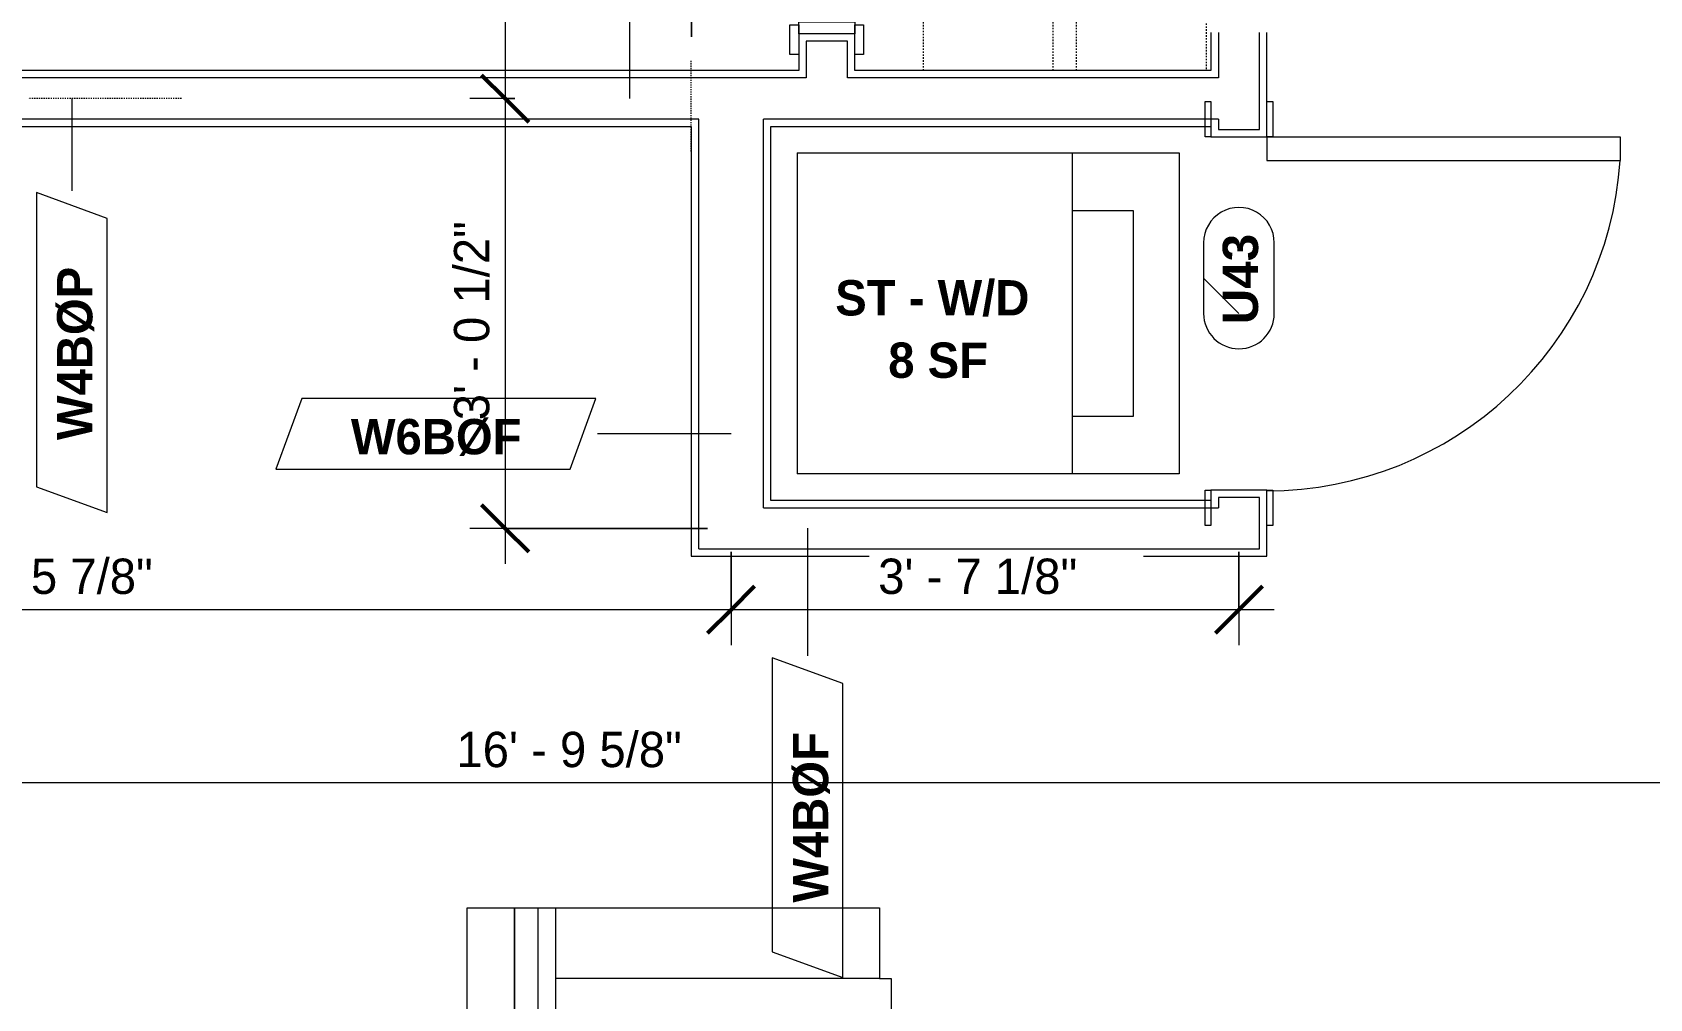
# Model space of a CAD drawing. Header units: inches. Extents: x -4058 to -1781, y 9814 to 12264.
# Drawn here: x -3351.4 to -3214, y 11372.8 to 11454.9 of the extents above; entities that cross this region are included whole.
import ezdxf

# ---------------------------------------------------------------- set-up
doc = ezdxf.new("R2010")
doc.units = ezdxf.units.IN
doc.header["$MEASUREMENT"] = 0
doc.linetypes.add('Dash', pattern=[0.25, 0.125, -0.125])
doc.linetypes.add('Dash 3_32_', pattern=[0.1875, 0.09375, -0.09375])
for name, color, linetype, lineweight in [('A-ANNO-DIMS', 211, 'Continuous', 9), ('A-ANNO-DIMS-32', 211, 'Continuous', 9), ('A-AREA-IDEN', 2, 'Continuous', 9), ('A-DETL-1', 90, 'Dash 3_32_', 9), ('A-DOOR-2', 31, 'Continuous', 9), ('A-DOOR-FRAM', 31, 'Continuous', 9), ('A-DOOR-IDEN', 31, 'Continuous', 9), ('A-WALL-2', 113, 'Continuous', 9), ('A-WALL-IDEN', 211, 'Continuous', 9), ('I-FURN', 30, 'Continuous', 9), ('P-SANR-FIXT', 6, 'Continuous', 9), ('Q-CASE', 31, 'Continuous', 9), ('Q-CASE-HDLN', 31, 'Dash', 9)]:
    doc.layers.add(name, color=color, linetype=linetype, lineweight=lineweight)
doc.styles.add('Arial_B', font='arialbd.ttf', dxfattribs={"height": 3})
doc.styles.add('Century Gothic', font='ufonts.com_century-gothic.ttf', dxfattribs={"height": 3})
doc.styles.add('Century Gothic_B', font='GOTHICB.TTF', dxfattribs={"height": 3})
doc.dimstyles.new('MARKETING_DIMENSION', dxfattribs={"dimscale": 12, "dimtxt": 3.132505, "dimasz": 0.333333, "dimexe": 0.25, "dimexo": 0.166667, "dimgap": 0.041667, "dimtad": 1, "dimdec": 4, "dimrnd": 0.0625, "dimzin": 3, "dimdsep": 46, "dimlunit": 4, "dimtxsty": 'Century Gothic', "dimblk1": 'OBLIQUE', "dimblk2": 'OBLIQUE', "dimsah": 1, "dimcen": 0.09, "dimdle": 0.25, "dimazin": 0, "dimtfac": 1, "dimtdec": 4, "dimtix": 1, "dimtmove": 0, "dimatfit": 3, "dimfxl": 1, "dimtvp": 1, "dimtfill": 1, "dimfrac": 2, "dimtolj": 1, "dimtzin": 0, "dimarcsym": 2})
doc.dimstyles.new('THE_DIMENSION_STRING_1', dxfattribs={"dimscale": 12, "dimtxt": 3.132505, "dimasz": 0.333333, "dimexe": 0.25, "dimexo": 0.166667, "dimgap": 0.041667, "dimtad": 1, "dimdec": 4, "dimrnd": 0.0625, "dimzin": 3, "dimdsep": 46, "dimlunit": 4, "dimtxsty": 'Century Gothic', "dimblk1": 'OBLIQUE', "dimblk2": 'OBLIQUE', "dimsah": 1, "dimcen": 0.09, "dimdle": 0.25, "dimazin": 0, "dimtfac": 1, "dimtdec": 4, "dimtix": 1, "dimtmove": 1, "dimatfit": 3, "dimfxl": 1, "dimtvp": 1, "dimtfill": 1, "dimfrac": 2, "dimtolj": 1, "dimtzin": 0, "dimarcsym": 2})
doc.dimstyles.new('THE_DIMENSION_STRING_3', dxfattribs={"dimscale": 12, "dimtxt": 3.132505, "dimasz": 0.333333, "dimexe": 0.25, "dimexo": 0.166667, "dimgap": 0.041667, "dimtad": 1, "dimdec": 4, "dimrnd": 0.0625, "dimzin": 3, "dimdsep": 46, "dimlunit": 4, "dimtxsty": 'Century Gothic', "dimblk1": 'OBLIQUE', "dimblk2": 'OBLIQUE', "dimsah": 1, "dimcen": 0.09, "dimdle": 0.25, "dimazin": 0, "dimtfac": 1, "dimtdec": 4, "dimtix": 1, "dimtmove": 0, "dimatfit": 3, "dimfxl": 1, "dimtvp": 1, "dimtfill": 1, "dimfrac": 2, "dimtolj": 1, "dimtzin": 0, "dimarcsym": 2})
doc.dimstyles.new('THE_DIMENSION_STRING_4', dxfattribs={"dimscale": 12, "dimtxt": 3.132505, "dimasz": 0.333333, "dimexe": 0.25, "dimexo": 0.166667, "dimgap": 0.041667, "dimtad": 1, "dimdec": 4, "dimrnd": 0.0625, "dimzin": 3, "dimdsep": 46, "dimlunit": 4, "dimtxsty": 'Century Gothic', "dimblk1": 'OBLIQUE', "dimblk2": 'OBLIQUE', "dimsah": 1, "dimcen": 0.09, "dimdle": 0.25, "dimazin": 0, "dimtfac": 1, "dimtdec": 4, "dimtix": 1, "dimtmove": 0, "dimatfit": 3, "dimfxl": 1, "dimtvp": 1, "dimtfill": 1, "dimfrac": 2, "dimtolj": 1, "dimtzin": 0, "dimarcsym": 2})

# ---------------------------------------------------------------- blocks, each defined once
blk = doc.blocks.new('Couch-Both_Arms-Generic - 1-1372852-UNITS PLANS - 3RD FLOOR')
at = {"layer": 'I-FURN'}
for p, q in [((-36, 18.5), (36, 18.5)), ((-36, 17.5), (-36, 18.5)), ((36, 18.5), (36, 17.5)), ((-42, 17.5), (-36, 17.5)), ((-42, -10), (-42, 17.5)), ((-36, 17.5), (-36, -10)), ((36, 17.5), (42, 17.5)), ((36, -10), (36, 17.5)), ((42, 17.5), (42, -10)), ((-42, -10), (42, -10)), ((-42, -13.5), (-42, -10)), ((42, -10), (42, -13.5)), ((-42, -11.5), (42, -11.5)), ((-42, -13.5), (42, -13.5)), ((-42, -17.5), (-42, -13.5)), ((42, -13.5), (-42, -13.5)), ((42, -13.5), (42, -17.5)), ((42, -17.5), (-42, -17.5))]:
    blk.add_line(p, q, dxfattribs=at)
blk = doc.blocks.new('SLIDING - FLUSH - SLIDING - FLUSH - 5-0 x 6-8-3203586-UNITS PLANS - 3RD FLOOR')
at = {"layer": 'A-DOOR-2'}
for p, q in [((-32.75, 3.25), (-30.25, 3.25)), ((-32.75, 2.5), (-32.75, 3.25)), ((-30.25, 3.25), (-30.25, 2.5)), ((30.25, 3.25), (32.75, 3.25)), ((30.25, 2.5), (30.25, 3.25)), ((32.75, 3.25), (32.75, 2.5)), ((-30.25, 2.5), (-32.75, 2.5)), ((32.75, 2.5), (30.25, 2.5)), ((-1, -0.88), (-1, 0.5)), ((-1, 0.5), (30, 0.5)), ((30, 0.5), (30, -0.88)), ((-30, -2.25), (-30, -0.88)), ((-30, -0.88), (1, -0.88)), ((30, -0.88), (-1, -0.88)), ((1, -0.88), (1, -2.25)), ((-32.75, -2.25), (-30.25, -2.25)), ((-32.75, -3), (-32.75, -2.25)), ((-30.25, -2.25), (-30.25, -3)), ((1, -2.25), (-30, -2.25)), ((30.25, -2.25), (32.75, -2.25)), ((30.25, -3), (30.25, -2.25)), ((32.75, -2.25), (32.75, -3)), ((-30.25, -3), (-32.75, -3)), ((32.75, -3), (30.25, -3))]:
    blk.add_line(p, q, dxfattribs=at)
at = {"layer": 'A-DOOR-FRAM'}
for p, q in [((-31, -2.25), (-31, 2.5)), ((-31, 2.5), (-30, 2.5)), ((-30, 2.5), (-30, -2.25)), ((30, 2.5), (31, 2.5)), ((30, -2.25), (30, 2.5)), ((31, 2.5), (31, -2.25)), ((-30, -2.25), (-31, -2.25)), ((31, -2.25), (30, -2.25))]:
    blk.add_line(p, q, dxfattribs=at)
blk = doc.blocks.new('OD_CW_Closet - OD_CW_Closet-3786599-UNITS PLANS - 3RD FLOOR')
at = {"layer": 'Q-CASE-HDLN'}
for p, q in [((0.74, -24), (0.74, 0)), ((0.74, 0), (68.99, 0)), ((68.99, 0), (68.99, -24)), ((0.74, -11), (68.99, -11)), ((0.74, -13), (68.99, -13)), ((68.99, -24), (0.74, -24))]:
    blk.add_line(p, q, dxfattribs=at)
blk = doc.blocks.new('SWING - SINGLE - FLUSH - SWING - FLUSH - 2-6 x 6-8 - PASSAGE-4329407-UNITS PLANS - 3RD FLOOR')
at = {"layer": 'A-DOOR-2'}
for p, q in [((-18, 2.375), (-18, 2.875)), ((-18, 2.875), (-15, 2.875)), ((-15, 2.875), (-15, 2.375)), ((15, 2.375), (15, 2.875)), ((15, 2.875), (18, 2.875)), ((18, 2.875), (18, 2.375)), ((-15, 2.375), (-18, 2.375)), ((18, 2.375), (15, 2.375)), ((-18, -2.375), (-15, -2.375)), ((-18, -2.875), (-18, -2.375)), ((-15, -2.375), (-15, -2.875)), ((13, -2.375), (13, -32.375)), ((15, -2.375), (13, -2.375)), ((15, -2.375), (15, -32.375)), ((15, -2.375), (18, -2.375)), ((15, -2.875), (15, -2.375)), ((18, -2.375), (18, -2.875)), ((-15, -2.875), (-18, -2.875)), ((18, -2.875), (15, -2.875)), ((15, -32.375), (13, -32.375))]:
    blk.add_line(p, q, dxfattribs=at)
blk.add_arc((15, -2.375), 30.067, 180, 266.18593, dxfattribs=at)
blk = doc.blocks.new('Stacked Washer and Dryer - 26_x25_ - Private-1352637-UNITS PLANS - 3RD FLOOR')
at = {"layer": 'P-SANR-FIXT'}
for p, q in [((0, 13.625), (32.4375, 13.625)), ((0, 13.625), (0, -13.625)), ((23.34375, 13.625), (23.34375, -13.625)), ((32.4375, 13.625), (32.4375, -13.625)), ((23.34375, 8.75), (28.53125, 8.75)), ((28.53125, 8.75), (28.53125, -8.75)), ((28.53125, -8.75), (23.34375, -8.75)), ((32.4375, -13.625), (0, -13.625))]:
    blk.add_line(p, q, dxfattribs=at)
blk = doc.blocks.new('DIMBLOCK716-UNITS PLANS - 3RD FLOOR')
at = {"layer": 'A-ANNO-DIMS-32', "lineweight": 50}
for p, q in [((-3311.23, 11485.74), (-3313.23, 11487.74)), ((-3311.23, 11485.74), (-3309.23, 11483.74)), ((-3311.23, 11449.24), (-3313.23, 11451.24)), ((-3311.23, 11449.24), (-3309.23, 11447.24))]:
    blk.add_line(p, q, dxfattribs=at)
at = {"layer": 'A-ANNO-DIMS-32'}
for p, q in [((-3289.05, 11485.74), (-3314.23, 11485.74)), ((-3311.23, 11485.74), (-3311.23, 11449.24)), ((-3311.23, 11485.74), (-3289.05, 11485.74)), ((-3310.4, 11449.24), (-3314.23, 11449.24)), ((-3311.23, 11449.24), (-3310.4, 11449.24))]:
    blk.add_line(p, q, dxfattribs=at)
blk.add_ellipse((-3311.23, 11472.89), major_axis=(9.31, 0), ratio=0.579435, start_param=3.141593, end_param=4.712389, dxfattribs=at)
at = {"layer": 'A-ANNO-DIMS-32', "color": 0, "insert": (-3321.92, 11472.89), "char_height": 3, "width": 21.7784, "attachment_point": 1, "rotation": 90, "line_spacing_factor": 0.984502, "style": 'Century Gothic', "bg_fill": 3, "box_fill_scale": 1.25, "bg_fill_color": 256, "bg_fill_true_color": 13158600, "bg_fill_transparency": 0}
blk.add_mtext('3\' - 0 1/2"', dxfattribs=at)
blk = doc.blocks.new('_Oblique')
at = {"color": 0, "linetype": 'ByBlock', "lineweight": -2}
blk.add_line((-0.5, -0.5), (0.5, 0.5), dxfattribs=at)
blk = doc.blocks.new('DIMBLOCK717-UNITS PLANS - 3RD FLOOR')
at = {"layer": 'A-ANNO-DIMS-32', "lineweight": 50}
for p, q in [((-3311.23, 11449.24), (-3313.23, 11451.24)), ((-3311.23, 11449.24), (-3309.23, 11447.24)), ((-3311.23, 11412.74), (-3313.23, 11414.74)), ((-3311.23, 11412.74), (-3309.23, 11410.74))]:
    blk.add_line(p, q, dxfattribs=at)
at = {"layer": 'A-ANNO-DIMS-32'}
for p, q in [((-3310.4, 11449.24), (-3314.23, 11449.24)), ((-3311.23, 11449.24), (-3311.23, 11409.74)), ((-3311.23, 11449.24), (-3310.4, 11449.24)), ((-3294.05, 11412.74), (-3314.23, 11412.74)), ((-3311.23, 11412.74), (-3294.05, 11412.74))]:
    blk.add_line(p, q, dxfattribs=at)
at = {"layer": 'A-ANNO-DIMS-32', "color": 0, "insert": (-3315.58, 11421.92), "char_height": 3, "width": 21.7784, "attachment_point": 1, "rotation": 90, "line_spacing_factor": 0.984502, "style": 'Century Gothic', "bg_fill": 3, "box_fill_scale": 1.25, "bg_fill_color": 256, "bg_fill_true_color": 13158600, "bg_fill_transparency": 0}
blk.add_mtext('3\' - 0 1/2"', dxfattribs=at)
blk = doc.blocks.new('Wall Tag - Arch Wall-3956453-UNITS PLANS - 3RD FLOOR')
at = {"layer": 'A-WALL-IDEN'}
for p, q in [((-0.3561, 0.0937), (-0.4244, -0.0937)), ((0.4244, 0.0937), (-0.3561, 0.0937)), ((0.3561, -0.0937), (0.4244, 0.0937)), ((-0.4244, -0.0937), (0.3561, -0.0937))]:
    blk.add_line(p, q, dxfattribs=at)
blk = doc.blocks.new('Door Tag - Type Mark-2601225-UNITS PLANS - 3RD FLOOR')
at = {"layer": 'A-DOOR-IDEN'}
for p, q in [((0.09375, 0.09375), (-0.09375, 0.09375)), ((-0.09375, -0.09375), (0.09375, -0.09375))]:
    blk.add_line(p, q, dxfattribs=at)
for centre, start, end in [((-0.09375, 0), 90, 270), ((0.09375, 0), 270, 90)]:
    blk.add_arc(centre, 0.09375, start, end, dxfattribs=at)
blk = doc.blocks.new('DIMBLOCK877-UNITS PLANS - 3RD FLOOR')
at = {"layer": 'A-ANNO-DIMS-32'}
for p, q in [((-3292.05, 11410.74), (-3292.05, 11402.83)), ((-3292.05, 11405.83), (-3292.05, 11410.74)), ((-3248.92, 11410.74), (-3248.92, 11402.83)), ((-3248.92, 11405.83), (-3248.92, 11410.74)), ((-3245.92, 11405.83), (-3292.05, 11405.83))]:
    blk.add_line(p, q, dxfattribs=at)
at = {"layer": 'A-ANNO-DIMS-32', "lineweight": 50}
for p, q in [((-3292.05, 11405.83), (-3290.05, 11407.83)), ((-3248.92, 11405.83), (-3246.92, 11407.83)), ((-3292.05, 11405.83), (-3294.05, 11403.83)), ((-3248.92, 11405.83), (-3250.92, 11403.83))]:
    blk.add_line(p, q, dxfattribs=at)
at = {"layer": 'A-ANNO-DIMS-32', "color": 0, "insert": (-3279.56, 11410.17), "char_height": 3, "width": 21.7784, "attachment_point": 1, "line_spacing_factor": 0.984502, "style": 'Century Gothic', "bg_fill": 3, "box_fill_scale": 1.25, "bg_fill_color": 256, "bg_fill_true_color": 13158600, "bg_fill_transparency": 0}
blk.add_mtext('3\' - 7 1/8"', dxfattribs=at)
blk = doc.blocks.new('DIMBLOCK878-UNITS PLANS - 3RD FLOOR')
at = {"layer": 'A-ANNO-DIMS-32'}
for p, q in [((-3292.05, 11410.74), (-3292.05, 11402.83)), ((-3292.05, 11405.83), (-3292.05, 11410.74)), ((-3405.92, 11405), (-3405.92, 11408.83)), ((-3292.05, 11405.83), (-3408.92, 11405.83)), ((-3405.92, 11405.83), (-3405.92, 11405))]:
    blk.add_line(p, q, dxfattribs=at)
at = {"layer": 'A-ANNO-DIMS-32', "lineweight": 50}
for p, q in [((-3405.92, 11405.83), (-3403.92, 11407.83)), ((-3292.05, 11405.83), (-3290.05, 11407.83)), ((-3405.92, 11405.83), (-3407.92, 11403.83)), ((-3292.05, 11405.83), (-3294.05, 11403.83))]:
    blk.add_line(p, q, dxfattribs=at)
at = {"layer": 'A-ANNO-DIMS-32', "color": 0, "insert": (-3358.06, 11410.17), "char_height": 3, "width": 21.7784, "attachment_point": 1, "line_spacing_factor": 0.984502, "style": 'Century Gothic', "bg_fill": 3, "box_fill_scale": 1.25, "bg_fill_color": 256, "bg_fill_true_color": 13158600, "bg_fill_transparency": 0}
blk.add_mtext('9\' - 5 7/8"', dxfattribs=at)
blk = doc.blocks.new('DIMBLOCK1406-UNITS PLANS - 3RD FLOOR')
at = {"layer": 'A-ANNO-DIMS-32'}
for p, q in [((-3401.49, 11455.74), (-3401.49, 11461.62)), ((-3295.42, 11454.49), (-3295.42, 11461.62)), ((-3292.42, 11458.62), (-3404.49, 11458.62)), ((-3401.49, 11458.62), (-3401.49, 11455.74)), ((-3295.42, 11458.62), (-3295.42, 11454.49))]:
    blk.add_line(p, q, dxfattribs=at)
at = {"layer": 'A-ANNO-DIMS-32', "lineweight": 50}
for p, q in [((-3401.49, 11458.62), (-3399.49, 11460.62)), ((-3295.42, 11458.62), (-3293.42, 11460.62)), ((-3401.49, 11458.62), (-3403.49, 11456.62)), ((-3295.42, 11458.62), (-3297.42, 11456.62))]:
    blk.add_line(p, q, dxfattribs=at)
at = {"layer": 'A-ANNO-DIMS-32', "color": 0, "insert": (-3374.78, 11462.97), "char_height": 3, "width": 63.1871, "attachment_point": 1, "line_spacing_factor": 0.984502, "style": 'Century Gothic', "bg_fill": 3, "box_fill_scale": 1.25, "bg_fill_color": 256, "bg_fill_true_color": 13158600, "bg_fill_transparency": 0}
blk.add_mtext('OPEN CLERESTORY ABOVE', dxfattribs=at)
blk = doc.blocks.new('DIMBLOCK1416-UNITS PLANS - 3RD FLOOR')
at = {"layer": 'A-ANNO-DIMS-32'}
for p, q in [((-3405.92, 11387.24), (-3405.92, 11394.12)), ((-3204.32, 11383.24), (-3204.32, 11394.12)), ((-3201.32, 11391.12), (-3408.92, 11391.12)), ((-3405.92, 11391.12), (-3405.92, 11387.24)), ((-3204.32, 11391.12), (-3204.32, 11383.24))]:
    blk.add_line(p, q, dxfattribs=at)
at = {"layer": 'A-ANNO-DIMS-32', "lineweight": 50}
for p, q in [((-3405.92, 11391.12), (-3403.92, 11393.12)), ((-3204.32, 11391.12), (-3202.32, 11393.12)), ((-3405.92, 11391.12), (-3407.92, 11389.12)), ((-3204.32, 11391.12), (-3206.32, 11389.12))]:
    blk.add_line(p, q, dxfattribs=at)
at = {"layer": 'A-ANNO-DIMS-32', "color": 0, "insert": (-3315.37, 11395.46), "char_height": 3, "width": 24.5827, "attachment_point": 1, "line_spacing_factor": 0.984502, "style": 'Century Gothic', "bg_fill": 3, "box_fill_scale": 1.25, "bg_fill_color": 256, "bg_fill_true_color": 13158600, "bg_fill_transparency": 0}
blk.add_mtext('16\' - 9 5/8"', dxfattribs=at)

msp = doc.modelspace()

# ---------------------------------------------------------------- linework, layer by layer
at = {"layer": 'A-DETL-1'}
for p, q in [((-3295.42374, 11444.74399), (-3295.42374, 11452.49399)), ((-3338.72374, 11449.24399), (-3351.72374, 11449.24399))]:
    msp.add_line(p, q, dxfattribs=at)
at = {"layer": 'A-DOOR-IDEN'}
msp.add_line((-3248.92374, 11430.99433), (-3251.92374, 11433.99433), dxfattribs=at)
at = {"layer": 'A-WALL-2'}
for p, q in [((-3286.29874, 11454.74399), (-3286.29874, 11451.61899)), ((-3281.54874, 11454.74399), (-3286.29874, 11454.74399)), ((-3281.54874, 11451.61899), (-3281.54874, 11454.74399)), ((-3251.29874, 11454.8644), (-3251.29874, 11451.61899)), ((-3250.67374, 11454.8644), (-3250.67374, 11450.99399)), ((-3247.17374, 11446.61933), (-3247.17374, 11454.8644)), ((-3246.54874, 11445.99433), (-3246.54874, 11454.8644)), ((-3282.17374, 11454.11899), (-3285.67374, 11454.11899)), ((-3285.67374, 11454.11899), (-3285.67374, 11450.99399)), ((-3282.17374, 11450.99399), (-3282.17374, 11454.11899)), ((-3286.29874, 11451.61899), (-3401.67374, 11451.61899)), ((-3285.67374, 11450.99399), (-3401.67374, 11450.99399)), ((-3250.67374, 11450.99399), (-3282.17374, 11450.99399)), ((-3251.29874, 11451.61899), (-3281.54874, 11451.61899)), ((-3294.79874, 11447.49399), (-3401.67374, 11447.49399)), ((-3401.67374, 11446.86899), (-3295.42374, 11446.86899)), ((-3295.42374, 11446.86899), (-3295.42374, 11410.36967)), ((-3294.79874, 11410.99467), (-3294.79874, 11447.49399)), ((-3289.29874, 11414.49467), (-3289.29874, 11447.49399)), ((-3250.67374, 11447.49399), (-3289.29874, 11447.49399)), ((-3288.67374, 11415.11967), (-3288.67374, 11446.86899)), ((-3288.67374, 11446.86899), (-3251.29874, 11446.86899)), ((-3251.29874, 11446.86899), (-3251.29874, 11445.99433)), ((-3250.67374, 11447.49399), (-3250.67374, 11446.61933)), ((-3250.67374, 11446.61933), (-3247.17374, 11446.61933)), ((-3251.29874, 11445.99433), (-3246.54874, 11445.99433)), ((-3251.29874, 11415.11967), (-3288.67374, 11415.11967)), ((-3246.54874, 11415.99433), (-3251.29874, 11415.99433)), ((-3251.29874, 11415.99433), (-3251.29874, 11415.11967)), ((-3247.17374, 11415.36933), (-3250.67374, 11415.36933)), ((-3250.67374, 11415.36933), (-3250.67374, 11414.49467)), ((-3247.17374, 11410.99467), (-3247.17374, 11415.36933)), ((-3246.54874, 11410.36967), (-3246.54874, 11415.99433)), ((-3289.29874, 11414.49467), (-3250.67374, 11414.49467)), ((-3294.79874, 11410.99467), (-3247.17374, 11410.99467)), ((-3295.42374, 11410.36967), (-3246.54874, 11410.36967))]:
    msp.add_line(p, q, dxfattribs=at)
at = {"layer": 'A-WALL-IDEN'}
for p, q in [((-3348.03517, 11449.24399), (-3348.03517, 11441.40083)), ((-3285.55391, 11412.74467), (-3285.55391, 11401.90151))]:
    msp.add_line(p, q, dxfattribs=at)

# ---------------------------------------------------------------- block references
at = {"layer": 'A-DOOR-2'}
for name, p, rotation in [('SLIDING - FLUSH - SLIDING - FLUSH - 5-0 x 6-8-3203586-UNITS PLANS - 3RD FLOOR', (-3284.04874, 11485.74399), 269.9999999999554), ('SWING - SINGLE - FLUSH - SWING - FLUSH - 2-6 x 6-8 - PASSAGE-4329407-UNITS PLANS - 3RD FLOOR', (-3248.92374, 11430.99433), 90.00000000002589)]:
    msp.add_blockref(name, p, dxfattribs=dict(at, rotation=rotation))
at = {"layer": 'A-DOOR-IDEN', "xscale": 31.99999999999999, "yscale": 31.99999999999999, "zscale": 31.99999999999999, "rotation": 89.99999999999955}
msp.add_blockref('Door Tag - Type Mark-2601225-UNITS PLANS - 3RD FLOOR', (-3248.92374, 11433.99433), dxfattribs=at)
at = {"layer": 'A-WALL-IDEN', "xscale": 31.99999999999999, "yscale": 31.99999999999999, "zscale": 31.99999999999999, "rotation": 89.99999999999955}
for p in [(-3348.03517, 11427.66912), (-3285.55391, 11388.16981)]:
    msp.add_blockref('Wall Tag - Arch Wall-3956453-UNITS PLANS - 3RD FLOOR', p, dxfattribs=at)
at = {"layer": 'I-FURN', "rotation": 270.0000000000206}
msp.add_blockref('Couch-Both_Arms-Generic - 1-1372852-UNITS PLANS - 3RD FLOOR', (-3296.94874, 11338.51918), dxfattribs=at)
at = {"layer": 'P-SANR-FIXT'}
msp.add_blockref('Stacked Washer and Dryer - 26_x25_ - Private-1352637-UNITS PLANS - 3RD FLOOR', (-3286.42374, 11430.99433), dxfattribs=at)
at = {"layer": 'Q-CASE', "rotation": 89.99999999997935}
msp.add_blockref('OD_CW_Closet - OD_CW_Closet-3786599-UNITS PLANS - 3RD FLOOR', (-3275.71241, 11450.88128), dxfattribs=at)

# ---------------------------------------------------------------- texts
at = {"layer": 'A-AREA-IDEN', "char_height": 3, "attachment_point": 1, "style": 'Century Gothic_B'}
for s, insert, width in [('ST - W/D', (-3283.20295, 11433.81899), 20.402), ('8 SF', (-3278.70531, 11428.52186), 9.494)]:
    msp.add_mtext(s, dxfattribs=dict(at, insert=insert, width=width))
at = {"layer": 'A-DOOR-IDEN', "insert": (-3250.30359, 11430.06244), "char_height": 3, "width": 9.393, "attachment_point": 1, "rotation": 90, "style": 'Arial_B'}
msp.add_mtext('U43', dxfattribs=at)
at = {"layer": 'A-WALL-IDEN', "char_height": 3, "attachment_point": 1, "rotation": 90, "style": 'Century Gothic_B'}
for s, insert, width in [('W4BØP', (-3349.2827, 11420.23903), 17.877), ('W4BØF', (-3286.80145, 11380.95389), 17.372)]:
    msp.add_mtext(s, dxfattribs=dict(at, insert=insert, width=width))

# ---------------------------------------------------------------- next in the draw order: dimensions: what is measured, and where the dimension line sits
at = {"layer": 'A-ANNO-DIMS'}
dim = msp.add_linear_dim(base=(-3311.23188, 11449.24399), p1=(-3287.04874, 11485.74399), p2=(-3308.40345, 11449.24399), angle=90, dimstyle='THE_DIMENSION_STRING_1', override={"dimpost": '<>', "dimfxl": 42.287986}, dxfattribs=at)
dim.commit()
dim.dimension.update_dxf_attribs({"geometry": 'DIMBLOCK716-UNITS PLANS - 3RD FLOOR', "text_midpoint": (-3319.92322, 11483.77615), "dimtype": 160, "text_rotation": 90})
dim = msp.add_linear_dim(base=(-3405.92374, 11391.11783), p1=(-3204.32374, 11381.24399), p2=(-3405.92374, 11385.24399), dimstyle='MARKETING_DIMENSION', override={"dimpost": '<>', "dimfxl": 201.639679}, dxfattribs=at)
dim.commit()
dim.dimension.update_dxf_attribs({"geometry": 'DIMBLOCK1416-UNITS PLANS - 3RD FLOOR', "text_midpoint": (-3305.12374, 11393.35951)})

# ---------------------------------------------------------------- next in the draw order: dimensions: what is measured, and where the dimension line sits
dim = msp.add_linear_dim(base=(-3311.23188, 11412.74467), p1=(-3308.40345, 11449.24399), p2=(-3292.04874, 11412.74467), angle=90, dimstyle='THE_DIMENSION_STRING_3', override={"dimpost": '<>', "dimfxl": 39.995959}, dxfattribs=at)
dim.commit()
dim.dimension.update_dxf_attribs({"geometry": 'DIMBLOCK717-UNITS PLANS - 3RD FLOOR', "text_midpoint": (-3313.47355, 11430.99433)})

# ---------------------------------------------------------------- next in the draw order: linework, layer by layer
at = {"layer": 'A-WALL-IDEN'}
for p, q in [((-3300.63579, 11449.24399), (-3300.63579, 11463.74828)), ((-3292.04874, 11420.77908), (-3303.38273, 11420.77908))]:
    msp.add_line(p, q, dxfattribs=at)

# ---------------------------------------------------------------- next in the draw order: block references
at = {"layer": 'A-WALL-IDEN', "xscale": 31.99999999999999, "yscale": 31.99999999999999, "zscale": 31.99999999999999}
msp.add_blockref('Wall Tag - Arch Wall-3956453-UNITS PLANS - 3RD FLOOR', (-3317.11443, 11420.77908), dxfattribs=at)

# ---------------------------------------------------------------- next in the draw order: texts
at = {"layer": 'A-WALL-IDEN', "insert": (-3324.33035, 11422.02662), "char_height": 3, "width": 17.372, "attachment_point": 1, "style": 'Century Gothic_B'}
msp.add_mtext('W6BØF', dxfattribs=at)

# ---------------------------------------------------------------- next in the draw order: dimensions: what is measured, and where the dimension line sits
at = {"layer": 'A-ANNO-DIMS'}
dim = msp.add_linear_dim(base=(-3292.04874, 11405.82708), p1=(-3248.92374, 11412.74467), p2=(-3292.04874, 11412.74467), angle=0, dimstyle='THE_DIMENSION_STRING_4', override={"dimpost": '<>', "dimfxl": 43.125}, dxfattribs=at)
dim.commit()
dim.dimension.update_dxf_attribs({"geometry": 'DIMBLOCK877-UNITS PLANS - 3RD FLOOR', "text_midpoint": (-3270.48624, 11408.06875)})

# ---------------------------------------------------------------- next in the draw order: dimensions: what is measured, and where the dimension line sits
dim = msp.add_linear_dim(base=(-3401.48624, 11458.6212), p1=(-3295.42374, 11452.49399), p2=(-3401.48624, 11453.74399), text='OPEN CLERESTORY ABOVE', dimstyle='MARKETING_DIMENSION', override={"dimpost": '<>', "dimfxl": 106.069866}, dxfattribs=at)
dim.commit()
dim.dimension.update_dxf_attribs({"geometry": 'DIMBLOCK1406-UNITS PLANS - 3RD FLOOR', "text_midpoint": (-3348.45499, 11460.69666)})
dim = msp.add_linear_dim(base=(-3405.92374, 11405.82708), p1=(-3292.04874, 11412.74467), p2=(-3405.92374, 11402.99865), angle=0, dimstyle='THE_DIMENSION_STRING_4', override={"dimpost": '<>', "dimfxl": 114.291296}, dxfattribs=at)
dim.commit()
dim.dimension.update_dxf_attribs({"geometry": 'DIMBLOCK878-UNITS PLANS - 3RD FLOOR', "text_midpoint": (-3348.98624, 11408.06875)})

doc.saveas('drawing.dxf')
